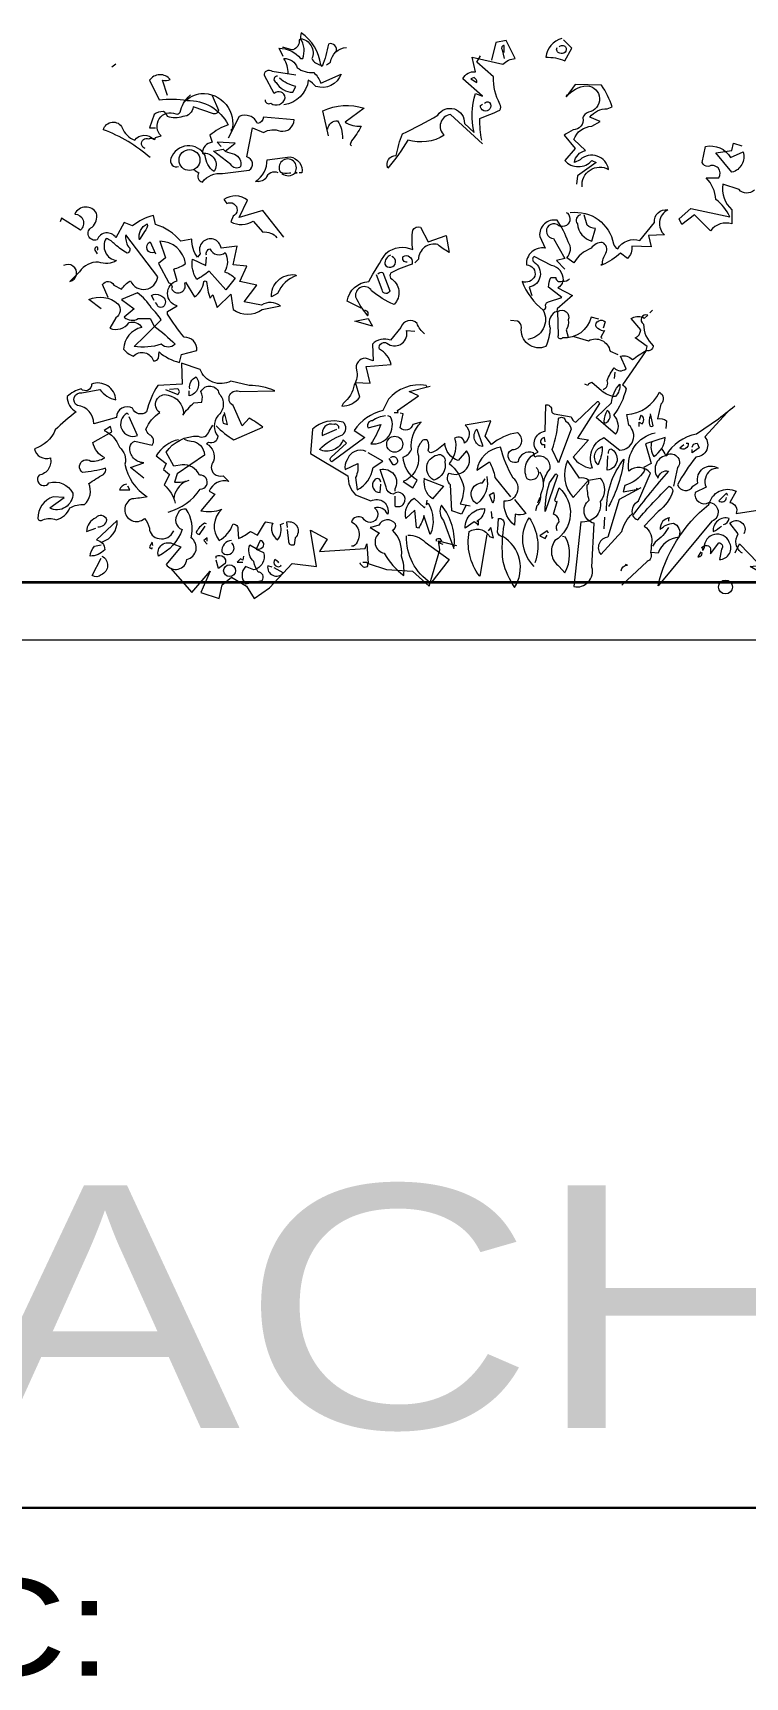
# Model space of a CAD drawing. Header units: millimetres. Extents: x 2033 to 2295, y 1536 to 1691.
# Drawn here: x 2142.767 to 2143.385, y 1627.214 to 1628.643 of the extents above; entities that cross this region are included whole.
import ezdxf

# ---------------------------------------------------------------- set-up
doc = ezdxf.new("R2010")
doc.units = ezdxf.units.MM
for name, color, linetype, lineweight in [('FACHADA', 40, 'Continuous', 35), ('NPT', 63, 'Continuous', 15), ('Texto S.', 7, 'Continuous', 30), ('Verde', 58, 'Continuous', 13)]:
    doc.layers.add(name, color=color, linetype=linetype, lineweight=lineweight)
doc.styles.add('Sta. Luisa 75 delg', font='arial.ttf', dxfattribs={"width": 1.2, "height": 0.1})

# ---------------------------------------------------------------- blocks, each defined once
blk = doc.blocks.new('verdess')
at = {"lineweight": 0}
for points in [[(735.2328, 507.7001), (735.2297, 507.7067), (735.2291, 507.7073, -0.240921), (735.2479, 507.6983), (735.2497, 507.6983, 0.236053), (735.2479, 507.7158, -0.5), (735.2576, 507.6983, 0.236053), (735.2654, 507.6928, 0.211075), (735.2485, 507.7207, 0.162277), (735.2479, 507.7146), (735.2467, 507.7146, -0.383194), (735.2412, 507.7061, -0.056625), (735.2334, 507.7079), (735.2322, 507.7079)], [(735.2788, 507.7043, 0.651581), (735.2721, 507.711, -0.045349), (735.2667, 507.6916), (735.2654, 507.6928)], [(735.4059, 507.6244), (735.378, 507.6498, 0.636124), (735.3726, 507.6317, -0.212875), (735.3411, 507.6275, -0.040161), (735.3235, 507.6032, -0.538727), (735.3308, 507.6141, -0.038391), (735.3363, 507.6329, 0.023422), (735.3671, 507.6492, -0.778931), (735.3901, 507.642), (735.3986, 507.6341, -0.14267), (735.3998, 507.668), (735.4059, 507.6656), (735.3889, 507.6807, -0.349304), (735.3998, 507.6868), (735.3968, 507.6995), (735.4234, 507.6934, -0.186783), (735.4343, 507.6983), (735.4264, 507.714), (735.4173, 507.7122), (735.4137, 507.697)], [(735.4246, 507.7037), (735.4246, 507.7098, 0.535172), (735.4228, 507.7061), (735.4246, 507.6983)], [(735.4748, 507.7158, 0.315994), (735.4609, 507.6995, -0.114075), (735.4773, 507.6964), (735.4833, 507.7073), (735.4761, 507.7146)], [(735.4724, 507.7085, -0.449051), (735.4779, 507.7085, -0.780762), (735.473, 507.7031, -0.5), (735.4706, 507.7079)], [(735.237, 507.6856, 0.143021), (735.2334, 507.6983, -0.358047), (735.2449, 507.6904, 0.172546), (735.2594, 507.6862, -0.123093), (735.2654, 507.6771), (735.283, 507.6849, -0.40274), (735.2612, 507.6741, 0.082748), (735.2546, 507.6795, -0.343094), (735.2334, 507.6583)], [(735.2703, 507.6928), (735.2739, 507.6952, -0.365204), (735.2878, 507.7079)], [(735.4052, 507.6275, -0.04158), (735.4034, 507.6462, 0.012192), (735.421, 507.6535, 0.248367), (735.421, 507.6589, -0.13884), (735.4155, 507.6825), (735.401, 507.6952), (735.404, 507.7007)], [(735.1323, 507.6662), (735.1281, 507.6795, 0.123093), (735.1347, 507.6801, 0.499542), (735.1166, 507.6795), (735.125, 507.6626, -0.074951), (735.1492, 507.6619, -0.294968), (735.185, 507.6408, 0.096375), (735.1692, 507.6317), (735.171, 507.6256, 0.398468), (735.1626, 507.616, -0.659393), (735.1728, 507.6002, -0.217575), (735.165, 507.6141, 0.649521), (735.1353, 507.6117, 0.661377), (735.142, 507.6045)], [(735.217, 507.6626, 0.566177), (735.2219, 507.6595, 0.534058), (735.2346, 507.6644, 0.630219), (735.2249, 507.668), (735.2164, 507.6837, -0.679398), (735.2231, 507.6874), (735.2437, 507.6843)], [(735.2279, 507.6831, 0.926025), (735.2267, 507.6777, 0.286789), (735.2412, 507.6692), (735.2437, 507.6741, -0.120178), (735.2297, 507.6813)], [(735.3956, 507.6807), (735.401, 507.6777, 0.276978), (735.3986, 507.6819), (735.3956, 507.6807)], [(735.1129, 507.6202, -1.044418), (735.116, 507.6287, -0.323349), (735.1214, 507.6281), (735.122, 507.6299), (735.1269, 507.6311, -0.840088), (735.1396, 507.6504, 0.4142), (735.1432, 507.6517, -0.154678), (735.1517, 507.6662), (735.1523, 507.6668)], [(735.171, 507.6662), (735.1765, 507.6535, -0.489075), (735.1722, 507.6504), (735.1547, 507.6565, -0.380188), (735.1456, 507.648, -0.181808), (735.1323, 507.648, 0.224854), (735.1287, 507.6523, 0.162277), (735.1208, 507.6498), (735.1166, 507.6383), (735.122, 507.6383)], [(735.1492, 507.6638), (735.1492, 507.6619), (735.1492, 507.6638), (735.1474, 507.6613, -0.162277), (735.1614, 507.668, -0.516235), (735.188, 507.6353), (735.188, 507.6371)], [(735.4924, 507.5869, -0.61586), (735.5154, 507.602, 0.591492), (735.4906, 507.6105), (735.4857, 507.6081, -0.334061), (735.4954, 507.6184), (735.4851, 507.6281, -0.300079), (735.5009, 507.6396), (735.5081, 507.6438), (735.4991, 507.6474, -0.24559), (735.5142, 507.6547), (735.5184, 507.6565, 0.064346), (735.5093, 507.6753), (735.4863, 507.6759), (735.4785, 507.665, -0.216293), (735.4966, 507.6747, -0.89946), (735.4978, 507.6517, 0.265564), (735.493, 507.6468, -0.5), (735.4845, 507.6365, 0.034439), (735.4767, 507.6317), (735.4863, 507.6202), (735.4773, 507.6099, 0.461777), (735.5009, 507.6099), (735.5045, 507.6081), (735.4882, 507.5966), (735.4876, 507.5893)], [(735.2721, 507.6311), (735.2673, 507.6529, -0.198578), (735.303, 507.6553), (735.2866, 507.6432, 0.173447), (735.3005, 507.6396, -0.044205), (735.2921, 507.6268), (735.2909, 507.6238), (735.2921, 507.6226)], [(735.4077, 507.6595, -0.442368), (735.4119, 507.6601, -1.516525), (735.404, 507.6577), (735.4059, 507.6589)], [(735.1172, 507.6123, 0.094757), (735.0766, 507.6365, -0.699951), (735.093, 507.6383, 0.222214), (735.1039, 507.6275, -0.480621), (735.1202, 507.6281), (735.1208, 507.6287)], [(735.1559, 507.6014), (735.1595, 507.599, 0.54657), (735.1626, 507.5911, -0.272095), (735.1801, 507.5984), (735.2031, 507.6014, 0.677032), (735.2013, 507.6129), (735.2061, 507.6383), (735.2158, 507.6341, -0.248367), (735.2303, 507.6353, 0.452606), (735.2424, 507.645), (735.2158, 507.6474, -0.333328), (735.2104, 507.642, 0.430618), (735.1946, 507.648), (735.185, 507.6293)], [(735.2715, 507.6371, -0.388977), (735.28, 507.6444, -0.162277), (735.2842, 507.6287)], [(735.6419, 507.5839, -0.408356), (735.6286, 507.5845), (735.6146, 507.5893, 0.259506), (735.6225, 507.5669), (735.6225, 507.5548, 0.302765), (735.6037, 507.5488), (735.5898, 507.5627), (735.5789, 507.5542), (735.5765, 507.5591), (735.5868, 507.5681), (735.6207, 507.5609, 0.117401), (735.6086, 507.576, 0.173203), (735.6001, 507.5948), (735.611, 507.5948, 0.806671), (735.6019, 507.6045, -0.276978), (735.5965, 507.6081), (735.5995, 507.622, -0.330963), (735.6213, 507.6123), (735.6322, 507.6172, -0.419418), (735.6225, 507.5996), (735.6086, 507.6166), (735.6225, 507.6184), (735.6237, 507.625), (735.631, 507.6226)], [(735.1825, 507.6178, 0.021729), (735.1904, 507.6153, -0.356949), (735.1958, 507.6045, -0.482147), (735.1874, 507.6063), (735.1722, 507.6178), (735.1807, 507.6196), (735.1825, 507.6178)], [(735.2285, 507.599, 0.453766), (735.2176, 507.5942, -0.265564), (735.2086, 507.5917, 0.264557), (735.2188, 507.6105), (735.2388, 507.6129, -0.415939), (735.2491, 507.599), (735.2467, 507.599)], [(735.2316, 507.5984, 0.366302), (735.2431, 507.599), (735.2449, 507.599), (735.2431, 507.5996, 1.810471), (735.2303, 507.5996, 0.099014), (735.2382, 507.599), (735.2394, 507.599)], [(735.0748, 507.481), (735.0639, 507.4889, -0.294098), (735.0893, 507.4852, -0.441696), (735.0875, 507.4731), (735.0821, 507.464, 0.332855), (735.099, 507.4689, -0.375732), (735.1099, 507.4647, 0.339447), (735.0942, 507.4459, 0.128281), (735.1026, 507.4398, -0.578079), (735.1202, 507.4356, 0.276978), (735.1244, 507.438), (735.125, 507.4435, 0.124008), (735.1426, 507.4344), (735.1444, 507.4411), (735.1577, 507.4447, 0.463104), (735.1468, 507.4562, -0.025284), (735.1323, 507.4762), (735.1323, 507.4786), (735.1408, 507.4834, -0.779266), (735.1408, 507.5052), (735.1377, 507.5155, 0.118973), (735.148, 507.5203, 0.363647), (735.1256, 507.5397), (735.1305, 507.5252), (735.1244, 507.5203), (735.1335, 507.5034, -0.5), (735.1359, 507.4985, 0.970154), (735.1474, 507.5028), (735.148, 507.504), (735.1559, 507.4913, 0.208466), (735.1638, 507.5046, -0.5), (735.1662, 507.5046, 0.056854), (735.1692, 507.4901), (735.1716, 507.4931), (735.1753, 507.4822), (735.1874, 507.4937), (735.1892, 507.4804, 0.333328), (735.2146, 507.4804), (735.2303, 507.4834, 0.334427), (735.214, 507.484), (735.1989, 507.487), (735.2098, 507.5016), (735.1952, 507.5046), (735.2013, 507.5179), (735.1892, 507.5191), (735.1928, 507.5355), (735.1789, 507.5336, 1.125015), (735.1607, 507.5288), (735.1583, 507.5258, -0.162277), (735.1535, 507.5415), (735.1438, 507.5397, 0.14122), (735.122, 507.5542), (735.1202, 507.5621, 0.106674), (735.102, 507.553), (735.0948, 507.556), (735.0875, 507.5427, 0.62291), (735.0712, 507.5409, -0.972748), (735.0669, 507.5518, 0.276978), (735.0706, 507.5639, 0.613373), (735.0518, 507.5633, -0.688248), (735.0567, 507.5494), (735.0403, 507.5597), (735.0391, 507.5566)], [(735.2334, 507.5433), (735.2152, 507.5663), (735.1946, 507.5603), (735.2019, 507.5754, 0.323273), (735.1813, 507.576), (735.1837, 507.5724, -1.034378), (735.1892, 507.5615), (735.1874, 507.5566, 0.280991), (735.2067, 507.5572), (735.2152, 507.5476, -0.26123), (735.2273, 507.5427)], [(735.4821, 507.5645, -0.4021), (735.5196, 507.5373, 0.236053), (735.5233, 507.533, -0.350769), (735.5426, 507.5403), (735.5553, 507.556, -0.513931), (735.5668, 507.5669, 0.519897), (735.5638, 507.5451), (735.5499, 507.5445), (735.5523, 507.5349), (735.5354, 507.5355, -0.233566), (735.5317, 507.5246), (735.5257, 507.5294, -0.081039), (735.5099, 507.5191), (735.5087, 507.5191), (735.5099, 507.5191, -0.147995), (735.513, 507.5294, 0.442368), (735.5099, 507.5385, 0.265564), (735.5003, 507.5336, 0.169403), (735.4851, 507.5209), (735.4791, 507.5252, 0.349014), (735.4803, 507.5391, 0.066803), (735.4706, 507.5579, 0.501038), (735.4555, 507.5439), (735.4603, 507.5336, 0.492294), (735.444, 507.5191, -0.5), (735.4512, 507.5094, -0.4142), (735.4403, 507.5046, 0.138321), (735.4585, 507.4798, -0.529709), (735.4452, 507.4544)], [(735.1087, 507.5421), (735.1081, 507.5409, -0.369919), (735.1148, 507.5548, -0.265564), (735.1123, 507.5482), (735.1087, 507.5421)], [(735.3005, 507.4816), (735.2884, 507.4877, -0.357925), (735.3072, 507.5046, -0.02861), (735.3223, 507.5294, -0.284912), (735.3453, 507.5324, -0.072906), (735.3453, 507.5494, -0.350769), (735.352, 507.5518), (735.3586, 507.5391), (735.3744, 507.5445), (735.3768, 507.53, -0.042465), (735.3671, 507.5367, 0.482147), (735.3502, 507.524), (735.3471, 507.5209)], [(735.4785, 507.5645), (735.4797, 507.5639, -1.00415), (735.4706, 507.5542, 1.247116), (735.4676, 507.5421), (735.4773, 507.5246), (735.47, 507.5228), (735.4773, 507.5155)], [(735.4912, 507.5627, 0.54657), (735.4882, 507.5548, 0.310577), (735.5009, 507.5397), (735.5039, 507.5506, -0.131805), (735.4966, 507.5536), (735.4942, 507.5627)], [(735.0809, 507.4907), (735.076, 507.5022, -0.563461), (735.0857, 507.5016), (735.0924, 507.4979, -0.132751), (735.1002, 507.5052, 0.770752), (735.1238, 507.5088), (735.096, 507.5451, 0.176163), (735.0984, 507.5349, -0.659393), (735.0972, 507.5294, -0.051254), (735.0869, 507.5367, 0.123093), (735.079, 507.5421, 0.535172), (735.0881, 507.5228, -0.225418), (735.0724, 507.5215, 0.260452), (735.056, 507.5131), (735.0476, 507.5046, 1.152542), (735.0421, 507.5185)], [(735.1214, 507.53, -1), (735.1172, 507.5391), (735.122, 507.5288)], [(735.0712, 507.5318, 0.618027), (735.0706, 507.5349, 0.162277), (735.0688, 507.5324), (735.0712, 507.5288)], [(735.1662, 507.5276, -0.480621), (735.1692, 507.533, 0.516449), (735.1825, 507.53, -0.249695), (735.1819, 507.5131, -0.105927), (735.191, 507.5076), (735.1831, 507.4973), (735.1686, 507.5137, -0.054871), (735.1577, 507.5064, -0.192581), (735.1541, 507.524), (735.1656, 507.5185), (735.1662, 507.5258)], [(735.3405, 507.5215, -0.618027), (735.3369, 507.5264, -0.649872), (735.3447, 507.5209), (735.3447, 507.5197, 0.048447), (735.326, 507.5119, 0.291199), (735.326, 507.5076, -0.493149), (735.329, 507.4846, -0.073044), (735.3096, 507.4967, 0.819794), (735.2957, 507.4913, 0.07692), (735.306, 507.4749, 0.333328), (735.306, 507.4786), (735.3036, 507.4798)], [(735.326, 507.5276, 0.326447), (735.3211, 507.5197, 1.475342), (735.3272, 507.5264)], [(735.4585, 507.4798, 0.333328), (735.4609, 507.4828, -0.5), (735.4633, 507.487), (735.4748, 507.4907), (735.4633, 507.4998, -0.099014), (735.4652, 507.5082), (735.4694, 507.5082, 0.663971), (735.4761, 507.5058, 0.376755), (735.4658, 507.5185), (735.4506, 507.5264, 0.5), (735.4506, 507.5215, -0.682281), (735.4464, 507.4998), (735.4488, 507.4925)], [(735.2437, 507.51), (735.2443, 507.51, 0.20787), (735.2279, 507.4943), (735.2225, 507.4913, -0.455139), (735.2431, 507.5106), (735.2437, 507.51)], [(735.3151, 507.5113, -0.302765), (735.3193, 507.5125), (735.3254, 507.4967, -0.816528), (735.3187, 507.4973), (735.3139, 507.5106)], [(735.1208, 507.4659, -0.033035), (735.139, 507.4501, -0.399994), (735.1269, 507.4501, -0.122452), (735.1033, 507.4483, 0.012192), (735.1269, 507.4713, 0.056335), (735.1184, 507.4816, 0.100357), (735.1063, 507.4949), (735.0924, 507.4889), (735.1033, 507.481), (735.0948, 507.4737, 0.349121), (735.1069, 507.4725), (735.1172, 507.4725), (735.1208, 507.4659)], [(735.4815, 507.507, -0.243835), (735.4754, 507.5046, -0.263626), (735.4712, 507.4992), (735.4839, 507.4925), (735.4706, 507.481, -0.535172), (735.4688, 507.478, 0.371796), (735.4646, 507.464, -0.090164), (735.4609, 507.4483, -0.594772), (735.4397, 507.4647, 0.312363), (735.4361, 507.4701), (735.4301, 507.4707)], [(735.1208, 507.4883), (735.1184, 507.4925, -0.309357), (735.1262, 507.4925, -0.468369), (735.1299, 507.4846, -0.763794), (735.1232, 507.4846), (735.122, 507.4864)], [(735.3556, 507.4592, -0.140045), (735.349, 507.4683, 0.57489), (735.335, 507.4647), (735.326, 507.4538, 0.29335), (735.3102, 507.4501), (735.3108, 507.4356), (735.3042, 507.438, 0.477875), (735.2963, 507.4277, -0.21463), (735.2945, 507.415, -0.178345), (735.2848, 507.3987), (735.2836, 507.3963, 0.217789), (735.2993, 507.4041), (735.2957, 507.4168), (735.3084, 507.4162), (735.3048, 507.4308), (735.3266, 507.4326, 0.213028), (735.3163, 507.4459, -0.817993), (735.3241, 507.4501, 0.658905), (735.3399, 507.4622), (735.3471, 507.4616)], [(735.5069, 507.4719), (735.5003, 507.4737, -0.35936), (735.4754, 507.4556, -0.872879), (735.4718, 507.458), (735.4712, 507.4786, -0.762802), (735.4803, 507.4713, -0.205246), (735.4785, 507.4628), (735.4803, 507.4562)], [(735.5105, 507.4108, 0.4142), (735.5142, 507.4187, -0.085083), (735.5202, 507.4296, 0.409286), (735.5305, 507.4289), (735.5257, 507.4398, -0.286789), (735.536, 507.4368, -0.035156), (735.5481, 507.4447), (735.5487, 507.4483), (735.5384, 507.4556, 0.308105), (735.5432, 507.4628), (735.5348, 507.4725, -0.220123), (735.545, 507.4737), (735.5463, 507.4725), (735.5493, 507.4755, 0.907883), (735.5457, 507.4677, 0.222046), (735.5541, 507.4489, -0.523941), (735.5481, 507.4447), (735.5275, 507.415, -0.099014), (735.5305, 507.4114, -0.106323), (735.5196, 507.3884, -0.326889), (735.522, 507.3727), (735.5214, 507.3721), (735.5045, 507.3866), (735.5178, 507.3993, -0.165176), (735.5251, 507.4156, -0.200851), (735.5214, 507.4047, -0.173203), (735.5093, 507.4096), (735.5009, 507.4168, 0.236053), (735.4972, 507.4144), (735.4948, 507.4156)], [(735.5112, 507.4616, -0.178345), (735.5045, 507.4653, -0.817993), (735.5124, 507.4695), (735.5105, 507.464)], [(735.4851, 507.4568), (735.4978, 507.4532, -0.510468), (735.5166, 507.4441), (735.5233, 507.4411)], [(735.1747, 507.3793, 0.068298), (735.1898, 507.3672), (735.2152, 507.3781, 0.035156), (735.2031, 507.386), (735.1971, 507.3793), (735.1892, 507.3969, -0.984375), (735.1958, 507.409), (735.2255, 507.4096, 0.108856), (735.2031, 507.4144), (735.1874, 507.4181, -0.448303), (735.1607, 507.4283), (735.1444, 507.4338), (735.145, 507.4156), (735.1238, 507.4144, 0.080551), (735.1141, 507.3914, -0.524551), (735.102, 507.3945, 0.59317), (735.0881, 507.3866), (735.0682, 507.3811, 0.390503), (735.0542, 507.3969, -0.868866), (735.0579, 507.4078), (735.0736, 507.4108, 0.173203), (735.0875, 507.4017, 0.499069), (735.0663, 507.4156, -0.72995), (735.0573, 507.4114, 0.115616), (735.0452, 507.4047, 0.276978), (735.053, 507.3914, 0.033035), (735.0349, 507.3757, -0.228363), (735.0167, 507.3594, 0.456192), (735.0306, 507.3515, -0.433426), (735.0209, 507.3364, 1.078903), (735.0294, 507.3297, -0.36409), (735.05, 507.3206, -0.580322), (735.03, 507.3079), (735.0427, 507.317), (735.033, 507.3176, 0.321106), (735.0197, 507.2988, 0.566177), (735.024, 507.2976, -0.211075), (735.0355, 507.2976, 0.243835), (735.0476, 507.3079, -0.145935), (735.0603, 507.3109, 0.321701), (735.0639, 507.3291, -0.013153), (735.0766, 507.337, 0.333328), (735.0784, 507.3424, -0.053406), (735.0585, 507.3388, -1.029831), (735.0657, 507.3485, 0.141342), (735.0778, 507.3515, -0.23027), (735.0675, 507.3648), (735.0839, 507.3739), (735.0827, 507.3787), (735.0772, 507.3751, -0.215332), (735.0905, 507.3606, -0.302765), (735.0954, 507.346, 0.214661), (735.1148, 507.3176, -0.032745), (735.1014, 507.3158, 1.185196), (735.1123, 507.2988, -0.115112), (735.1166, 507.2904, 0.379791), (735.125, 507.2813, 0.362045), (735.1377, 507.2879)], [(735.1117, 507.3339), (735.1002, 507.343), (735.1117, 507.3472, -0.43013), (735.0996, 507.3606, -0.263626), (735.1039, 507.366), (735.119, 507.3624, 0.489075), (735.1166, 507.3715, -0.178345), (735.1135, 507.3763, -0.14975), (735.1256, 507.3908, -0.856918), (735.1329, 507.406, -0.338852), (735.1462, 507.3902), (735.1456, 507.3884, -0.055374), (735.1553, 507.3993), (735.162, 507.3999, 0.195877), (735.1614, 507.409, -0.724503), (735.1771, 507.4072, -0.43483), (735.1759, 507.3878, 0.345184), (735.1759, 507.3702, -0.544022), (735.168, 507.3648), (735.1662, 507.3636, -0.362045), (735.1722, 507.3485, 0.396576), (735.1728, 507.3376, 0.236053), (735.1807, 507.3357), (735.1856, 507.3309, 0.401123), (735.1686, 507.3224), (735.1735, 507.32), (735.1614, 507.3055, 0.137604), (735.1795, 507.3067, 0.396027), (735.1771, 507.2795, 0.180374), (735.1892, 507.294, -0.463791), (735.1934, 507.2891), (735.194, 507.2813, 0.051575), (735.2043, 507.2873), (735.2104, 507.2843, -0.023788), (735.2176, 507.2958), (735.2237, 507.2946, 0.368179), (735.2279, 507.2801, 0.264557), (735.2303, 507.2934), (735.2334, 507.2946)], [(735.1305, 507.4108), (735.1414, 507.4066, 0.5), (735.1414, 507.4114), (735.1341, 507.4108)], [(735.1517, 507.4114, -0.350769), (735.1571, 507.4217, -0.561172), (735.1511, 507.4053), (735.1511, 507.4096)], [(735.3574, 507.4132), (735.3568, 507.4144, 0.262833), (735.3241, 507.4023), (735.3193, 507.3926, 0.194489), (735.2945, 507.3751), (735.3036, 507.369), (735.2751, 507.3479, -0.535172), (735.2745, 507.3521), (735.2878, 507.3642), (735.2848, 507.3672, -0.445358), (735.2642, 507.3587, -0.112671), (735.2842, 507.3715, 0.498764), (735.2848, 507.3823, 0.269211), (735.2582, 507.3763), (735.2564, 507.3551), (735.289, 507.3357, 0.212448), (735.2957, 507.3194), (735.309, 507.314, -0.669449), (735.3235, 507.3025, 0.362045), (735.312, 507.3079, -1.319412), (735.3018, 507.2994, 0.480621), (735.2921, 507.2958, -0.538818), (735.2939, 507.2746), (735.2921, 507.2746)], [(735.4525, 507.343, -0.931778), (735.4446, 507.3333, -0.45929), (735.4543, 507.3563, -0.660172), (735.4603, 507.3745), (735.4609, 507.3975, -0.442368), (735.4658, 507.3938, 0.4142), (735.4682, 507.3896), (735.4827, 507.3872, 0.219635), (735.4869, 507.3823), (735.5057, 507.4005, -0.333328), (735.5075, 507.3987), (735.4882, 507.3684), (735.4978, 507.3672), (735.4845, 507.3521, 0.188675), (735.4997, 507.3424), (735.5009, 507.343), (735.5015, 507.3424, -0.420059), (735.5112, 507.369), (735.5251, 507.3581, 0.685608), (735.5329, 507.3799), (735.5311, 507.389, 0.263565), (735.5596, 507.4084, -0.49028), (735.5608, 507.3981), (735.5578, 507.3854, -0.205246), (735.5656, 507.3836), (735.565, 507.3769)], [(735.6249, 507.3963, -0.032425), (735.5916, 507.3721, 0.210526), (735.565, 507.3533, 0.557053), (735.5584, 507.3339, -0.431534), (735.5674, 507.34, 0.015289), (735.536, 507.3013, 0.162277), (735.5408, 507.2976, -0.030579), (735.568, 507.3267, -0.355026), (735.5711, 507.3224, -0.161758), (735.5584, 507.3049), (735.5463, 507.2922, -0.32045), (735.5523, 507.2758, -0.099014), (735.5517, 507.2692, -0.46698), (735.5487, 507.2613), (735.5269, 507.2407)], [(735.0984, 507.389), (735.0972, 507.3902, 0.940445), (735.1063, 507.3708), (735.099, 507.3872)], [(735.1819, 507.3896, 0.292984), (735.1807, 507.3817), (735.1843, 507.3805), (735.1819, 507.3908)], [(735.2812, 507.3769, 0.541687), (735.2769, 507.3805, 0.576218), (735.2667, 507.3708), (735.2794, 507.3763)], [(735.3217, 507.3878, 0.162277), (735.3102, 507.3836, 0.463791), (735.306, 507.3787), (735.3066, 507.3775), (735.3175, 507.3805, -0.058853), (735.309, 507.3636, 0.588898), (735.326, 507.3872), (735.3235, 507.3878)], [(735.3913, 507.3097), (735.3877, 507.3025), (735.3792, 507.3055), (735.378, 507.3279, -0.355026), (735.3768, 507.3382, 0.788391), (735.3919, 507.3575), (735.3847, 507.3491, -0.312881), (735.3732, 507.3642, -0.116058), (735.3611, 507.3557, -0.265564), (735.3586, 507.3581, 0.226822), (735.358, 507.3666, 0.49527), (735.3526, 507.3648, 0.295303), (735.3502, 507.3533, -0.346893), (735.3369, 507.3309), (735.3453, 507.3255), (735.349, 507.3321, -0.244461), (735.3369, 507.3521, 0.215332), (735.3441, 507.3587, -0.236053), (735.3526, 507.3823), (735.3453, 507.3805, -0.59729), (735.3344, 507.3775), (735.3369, 507.3896), (735.3344, 507.3902)], [(735.4591, 507.3303, -0.149368), (735.4646, 507.3418, 0.589905), (735.4512, 507.3521), (735.45, 507.3557, 0.490158), (735.4367, 507.3479, -1.060547), (735.4319, 507.3587, 0.776093), (735.4361, 507.3733, 0.142365), (735.4137, 507.363), (735.4083, 507.3702), (735.4131, 507.3836), (735.3907, 507.3799, -0.50354), (735.3901, 507.3642, 0.628937), (735.3816, 507.3684, -0.265564), (735.3768, 507.3466, -0.169571), (735.3895, 507.3261, -0.119873), (735.3865, 507.3115), (735.395, 507.3097)], [(735.4718, 507.3472), (735.4664, 507.3587, 0.065445), (735.4718, 507.3854, -0.659393), (735.4779, 507.3836, -0.236053), (735.4827, 507.3763), (735.4718, 507.3472)], [(735.5118, 507.3817, 0.659393), (735.5142, 507.3926, 0.139038), (735.5112, 507.383), (735.5118, 507.3817)], [(735.542, 507.3787), (735.542, 507.3823), (735.5444, 507.3811, 0.302765), (735.5457, 507.386, 0.265564), (735.5432, 507.3884), (735.542, 507.3842)], [(735.5517, 507.3884, 0.195877), (735.5511, 507.3793, 0.4142), (735.5541, 507.3793), (735.5517, 507.3896)], [(735.6183, 507.3908), (735.5989, 507.3696, -0.63649), (735.591, 507.3521, 0.04776), (735.5753, 507.3279, 0.639832), (735.5886, 507.3267), (735.5929, 507.3297, -0.689148), (735.6104, 507.3424, 0.369919), (735.5995, 507.3339, 0.225418), (735.6001, 507.3261), (735.5904, 507.3212, 0.638885), (735.6025, 507.3127, -0.813461), (735.605, 507.2964), (735.5584, 507.2401, -0.173706), (735.6025, 507.3109, -0.490295), (735.6261, 507.3224), (735.6207, 507.3127, -0.489075), (735.6261, 507.3031), (735.6503, 507.3067), (735.6534, 507.3037)], [(735.142, 507.3672, 0.203552), (735.1226, 507.3533), (735.1311, 507.3466), (735.1287, 507.3412), (735.1341, 507.337), (735.1293, 507.3279, -0.169113), (735.139, 507.3121)], [(735.1329, 507.3043, 0.179703), (735.1607, 507.3242, 1.048752), (735.1601, 507.3364, 0.319077), (735.145, 507.3454), (735.1377, 507.3442), (735.1311, 507.3563, -0.261322), (735.1589, 507.3702, 0.45993), (735.1686, 507.3745), (735.1716, 507.3799)], [(735.1468, 507.3678, 0.15036), (735.1529, 507.366, -0.384125), (735.1644, 507.3539), (735.1408, 507.3376), (735.1384, 507.3303, 0.045349), (735.148, 507.3309), (735.1511, 507.3321)], [(735.4059, 507.3624), (735.4059, 507.3612, -0.602081), (735.401, 507.3763), (735.4059, 507.3624)], [(735.4603, 507.3654), (735.4597, 507.369, 0.663971), (735.4573, 507.363), (735.4597, 507.363), (735.4597, 507.36)], [(735.5432, 507.3255), (735.5245, 507.3152), (735.5148, 507.2825, 0.621735), (735.5087, 507.2674), (735.5269, 507.2873, -0.145264), (735.536, 507.3031, -0.318115), (735.5414, 507.314), (735.5517, 507.3382, 0.4142), (735.5329, 507.34, -0.3983), (735.5559, 507.3733)], [(735.5529, 507.3654, 0.240036), (735.5547, 507.3527, 0.2379), (735.5644, 507.369), (735.5475, 507.3636), (735.5523, 507.3466), (735.5457, 507.343, -0.236053), (735.5463, 507.34, -0.178345), (735.5293, 507.3273), (735.5281, 507.3218, -0.026764), (735.5408, 507.3242), (735.5396, 507.3249)], [(735.3048, 507.3569, 0.456619), (735.2884, 507.3497, 0.205246), (735.2866, 507.3412), (735.2975, 507.3466, -0.146759), (735.2957, 507.3345), (735.2969, 507.3236, 0.245285), (735.3108, 507.343), (735.3193, 507.3485), (735.3066, 507.3557)], [(735.326, 507.3515, -0.5), (735.3308, 507.3515, -0.582718), (735.3296, 507.3454), (735.3284, 507.3454), (735.3248, 507.3509)], [(735.3665, 507.3539, -0.630219), (735.3732, 507.3479, -0.40654), (735.3635, 507.3321, -0.689621), (735.3665, 507.3539)], [(735.4337, 507.3152), (735.4434, 507.3031, -0.204086), (735.4343, 507.3025), (735.4337, 507.2928, -0.226822), (735.4246, 507.3115), (735.4246, 507.314, 0.749039), (735.4325, 507.3339, -0.077942), (735.4216, 507.3606, 0.34404), (735.401, 507.3406), (735.4119, 507.3479, -0.080353), (735.4167, 507.3345), (735.4301, 507.3176)], [(735.5063, 507.3454, -0.592255), (735.5099, 507.3612, -0.099731), (735.5069, 507.3472), (735.5063, 507.3454)], [(735.5154, 507.3551, -0.4142), (735.5172, 507.3594, -0.738571), (735.5142, 507.3406), (735.5148, 507.3533)], [(735.5614, 507.3594, -0.062256), (735.565, 507.3533, -0.882339), (735.5753, 507.343), (735.5717, 507.3267)], [(735.5826, 507.3642), (735.5844, 507.3642, -0.707504), (735.5771, 507.36), (735.5808, 507.363)], [(735.588, 507.3606, -0.380188), (735.5923, 507.3642), (735.5941, 507.36), (735.588, 507.3557), (735.588, 507.3587)], [(735.3296, 507.3182), (735.3296, 507.3097, 1.877945), (735.3284, 507.32, -0.4142), (735.3223, 507.3261), (735.3169, 507.3412, -0.674286), (735.3296, 507.3242), (735.3296, 507.3224)], [(735.4555, 507.3394, -0.272202), (735.4561, 507.3194, -0.236053), (735.4531, 507.3097), (735.4518, 507.3055)], [(735.4603, 507.3049, -0.079437), (735.4639, 507.3297), (735.4694, 507.3376, -0.618027), (735.4706, 507.3351), (735.4603, 507.3049)], [(735.4978, 507.3321), (735.5081, 507.3339, -0.352936), (735.5081, 507.3134, -0.5103), (735.4912, 507.2958), (735.4851, 507.2395, 0.554825), (735.5009, 507.2565), (735.5027, 507.2946, -0.628204), (735.4984, 507.3146, -0.044617), (735.4966, 507.3279, 0.4142), (735.4978, 507.3321, 0.205246), (735.49, 507.3339), (735.4797, 507.3491, 0.298126), (735.4845, 507.317), (735.4978, 507.3321)], [(735.5136, 507.3055, -0.174072), (735.5287, 507.3503, -0.088486), (735.5154, 507.3091)], [(735.0966, 507.3285, 0.25296), (735.0905, 507.3236), (735.0996, 507.3236), (735.0978, 507.3267)], [(735.1474, 507.3315), (735.148, 507.3309, 0.247803), (735.1377, 507.3158)], [(735.3175, 507.3303, 0.741867), (735.312, 507.3321, 0.6409), (735.3169, 507.3212), (735.3175, 507.3285)], [(735.3556, 507.3333), (735.372, 507.3267), (735.3623, 507.3158, -0.284134), (735.3556, 507.3333), (735.355, 507.3339), (735.3556, 507.3333)], [(735.4095, 507.3351, -0.297256), (735.401, 507.3115, -0.782791), (735.4059, 507.3297), (735.4083, 507.3333)], [(735.4706, 507.2879, -0.35614), (735.4724, 507.2958, 0.302765), (735.4688, 507.3019), (735.4676, 507.3025), (735.4706, 507.3134, -0.618027), (735.4688, 507.3146), (735.4724, 507.3255, -0.499023), (735.4688, 507.2795, 0.420273), (735.4724, 507.2571), (735.4773, 507.2516, 0.254562), (735.4779, 507.2825), (735.4754, 507.2831)], [(735.3574, 507.3146), (735.3568, 507.3109), (735.3586, 507.3121, -0.242218), (735.3605, 507.2849), (735.355, 507.3013, -0.092926), (735.3502, 507.2904), (735.3484, 507.291), (735.3471, 507.3061), (735.3393, 507.2988, -0.309006), (735.3465, 507.3164), (735.3556, 507.3079), (735.3562, 507.3091)], [(735.3701, 507.3103, 0.305054), (735.372, 507.297), (735.381, 507.2728, 0.208984), (735.3701, 507.3103)], [(735.4149, 507.3121), (735.4119, 507.3194), (735.4155, 507.3212, -0.195877), (735.4149, 507.3121)], [(735.6189, 507.3188), (735.6177, 507.3206), (735.611, 507.314, 0.630219), (735.6177, 507.317)], [(735.0718, 507.2916, 0.403595), (735.0796, 507.2976, 0.566177), (735.07, 507.2994, 0.2939), (735.0621, 507.2873), (735.07, 507.2904)], [(735.0754, 507.2783, 0.335266), (735.0887, 507.297), (735.0706, 507.2801, -0.380188), (735.0778, 507.2716, -0.218826), (735.0651, 507.2661, -0.173203), (735.0688, 507.2746), (735.0748, 507.2758)], [(735.1377, 507.2764), (735.1438, 507.274), (735.1311, 507.2589, 0.693726), (735.1492, 507.2631, 0.640244), (735.1529, 507.2819, 0.209961), (735.1486, 507.3067, 0.4142), (735.1414, 507.3031, 0.502121), (735.145, 507.2891, -0.199463), (735.1244, 507.2661, -0.690872), (735.1377, 507.2764)], [(735.2364, 507.291), (735.2358, 507.2958, -0.775711), (735.2431, 507.2819), (735.2424, 507.2758, -0.566177), (735.2376, 507.2789), (735.2364, 507.2891)], [(735.309, 507.291), (735.3084, 507.291), (735.3163, 507.2861, 0.643906), (735.3205, 507.2686, 0.101837), (735.3375, 507.2492, 0.105927), (735.3356, 507.2661, 0.22554), (735.3278, 507.2885, 0.4142), (735.3302, 507.294, 0.580322), (735.3157, 507.2928), (735.309, 507.291)], [(735.4022, 507.297), (735.401, 507.2964), (735.4022, 507.2964), (735.4022, 507.2928, 0.099014), (735.3986, 507.2958), (735.3907, 507.2904, -0.428558), (735.4077, 507.3073, -0.211655), (735.4022, 507.297)], [(735.4234, 507.2831, -0.523941), (735.4192, 507.2891), (735.4198, 507.2988, -0.5), (735.4246, 507.294, 0.072708), (735.4234, 507.2613, 0.077194), (735.4337, 507.2389, 0.423996), (735.4234, 507.2831)], [(735.4506, 507.2571, -0.356445), (735.4464, 507.2994, -0.241074), (735.4512, 507.2601)], [(735.5686, 507.2994, 0.4142), (735.5602, 507.2891, -0.198578), (735.5717, 507.2946, -0.4142), (735.5765, 507.2837), (735.5765, 507.2825, 0.297668), (735.5584, 507.2686), (735.5523, 507.2692)], [(735.6152, 507.2934, 0.291199), (735.6201, 507.2988, 0.528915), (735.6062, 507.2873, 0.039932), (735.6134, 507.2922)], [(735.6316, 507.2686, -0.424515), (735.628, 507.2855), (735.6207, 507.2946, -0.880783), (735.6328, 507.2855)], [(735.1662, 507.294), (735.1644, 507.2946, 0.132751), (735.1571, 507.2867, 0.236053), (735.1601, 507.2849), (735.165, 507.2922)], [(735.3411, 507.2843, -0.195694), (735.3562, 507.2783), (735.3768, 507.2631), (735.3611, 507.2425, -0.258652), (735.3399, 507.2837)], [(735.3659, 507.2789), (735.3659, 507.2807, -0.236053), (735.3689, 507.2813), (735.3701, 507.2789), (735.3683, 507.2776), (735.3714, 507.2764)], [(735.4095, 507.2849), (735.4034, 507.2486, -0.216599), (735.3944, 507.2873, -0.447189), (735.4119, 507.2831), (735.4155, 507.2819), (735.4131, 507.291), (735.4107, 507.2879)], [(735.5674, 507.291, -0.109482), (735.5559, 507.2783), (735.5535, 507.2746)], [(735.5989, 507.2752, -0.632065), (735.6037, 507.2704), (735.6037, 507.268), (735.611, 507.2776, -0.680847), (735.6134, 507.2722), (735.6116, 507.2631, 0.580322), (735.6201, 507.2783, 0.820084), (735.5983, 507.2734), (735.5977, 507.2722), (735.5959, 507.2734), (735.5989, 507.2752)], [(735.0754, 507.2661, -0.632828), (735.0748, 507.2498, -0.388977), (735.0669, 507.2492), (735.0748, 507.2643)], [(735.1196, 507.2752), (735.119, 507.2783), (735.1166, 507.274, 0.4142), (735.119, 507.2728), (735.119, 507.2734)], [(735.1747, 507.2643), (735.1747, 507.2661, -0.669312), (735.1825, 507.2595), (735.1765, 507.2553), (735.1747, 507.2625)], [(735.188, 507.2795, 0.437042), (735.1795, 507.2698, 1.073196), (735.1886, 507.277), (735.1886, 507.2776)], [(735.2092, 507.2728, 0.323349), (735.2146, 507.2734, 0.697281), (735.2128, 507.2795), (735.2092, 507.2722), (735.2158, 507.2692, -0.421158), (735.2073, 507.254), (735.2001, 507.2571, 0.400543), (735.2001, 507.2419), (735.2146, 507.245, 0.60791), (735.211, 507.2522, -0.092926), (735.2073, 507.2613, -0.257919), (735.2031, 507.274), (735.2037, 507.2758), (735.2092, 507.2728)], [(735.5953, 507.2698), (735.5929, 507.2655, 0.45993), (735.5965, 507.2686), (735.5965, 507.2692)], [(735.2231, 507.2565), (735.2194, 507.2577, 0.784103), (735.2328, 507.2516), (735.2249, 507.2559)], [(735.2291, 507.2601, 0.099014), (735.2255, 507.2631, 0.895035), (735.2309, 507.2577), (735.2303, 507.2583)], [(735.3018, 507.2607), (735.3054, 507.2607, -0.236053), (735.306, 507.2577, -0.4142), (735.3024, 507.2565), (735.2993, 507.2595), (735.2999, 507.2601)], [(735.5263, 507.2534, -0.368179), (735.5317, 507.2583), (735.5299, 507.2589)]]:
    blk.add_lwpolyline(points, format="xyb", dxfattribs=at)
for points in [[(735.0875, 507.6934), (735.0839, 507.691)], [(735.4785, 507.6662), (735.4791, 507.6656), (735.4791, 507.6668), (735.4803, 507.6668)], [(735.1178, 507.6299), (735.1166, 507.6287), (735.1178, 507.6299)], [(735.1825, 507.6178), (735.191, 507.625), (735.1753, 507.6256), (735.1789, 507.622)], [(735.2951, 507.4701), (735.3066, 507.4725), (735.3102, 507.4659), (735.2951, 507.4701)], [(735.5535, 507.4798), (735.5511, 507.4774)], [(735.5118, 507.4622), (735.5087, 507.4562), (735.5099, 507.455)], [(735.5208, 507.4259), (735.5202, 507.4205)], [(735.329, 507.3908), (735.3326, 507.3908), (735.332, 507.3926), (735.3502, 507.4053), (735.3423, 507.409), (735.3605, 507.4138)], [(735.4555, 507.317), (735.4537, 507.3121)], [(735.4149, 507.3), (735.4143, 507.2988), (735.4137, 507.3049)], [(735.5118, 507.3), (735.5112, 507.2898)], [(735.5674, 507.2994), (735.5674, 507.2964)], [(735.135, 507.2556), (735.1535, 507.2345), (735.1693, 507.253), (735.1614, 507.2345), (735.1772, 507.2292), (735.1799, 507.2411), (735.1878, 507.2477), (735.201, 507.2398), (735.2076, 507.2292), (735.2208, 507.2385), (735.2407, 507.2596), (735.2618, 507.2569), (735.2565, 507.2886), (735.271, 507.2807), (735.2644, 507.2701), (735.3041, 507.2728), (735.3054, 507.2767), (735.3067, 507.2596), (735.3226, 507.2543), (735.345, 507.253), (735.3596, 507.2398), (735.3688, 507.2715), (735.3675, 507.2794), (735.3834, 507.2754)], [(735.1668, 507.2789), (735.1668, 507.2819), (735.1638, 507.2795), (735.1668, 507.2764)], [(735.4633, 507.2861), (735.4621, 507.2879), (735.4555, 507.2837), (735.4603, 507.2813), (735.4621, 507.2843)], [(735.6252, 507.2688), (735.6291, 507.2767), (735.6608, 507.2437), (735.6384, 507.2569), (735.6727, 507.2609), (735.678, 507.2741), (735.6714, 507.253), (735.6833, 507.2675), (735.7018, 507.2728), (735.7163, 507.2649), (735.711, 507.2543), (735.7256, 507.2635), (735.7599, 507.2635), (735.7507, 507.2464), (735.7745, 507.2398), (735.8115, 507.2715), (735.7956, 507.2873), (735.8366, 507.2834), (735.8379, 507.2913)], [(735.1983, 507.2661), (735.1977, 507.2625), (735.1958, 507.2637), (735.1928, 507.2607), (735.1977, 507.2607)], [(735.5977, 507.2722), (735.5965, 507.2716), (735.5977, 507.2716), (735.5977, 507.2722)]]:
    blk.add_lwpolyline(points, dxfattribs=at)
for centre, radius in [((735.1514, 507.6102), 0.00908), ((735.3296, 507.3633), 0.00696), ((735.1862, 507.2534), 0.00514), ((735.6168, 507.2392), 0.00605)]:
    blk.add_circle(centre, radius, dxfattribs=at)

msp = doc.modelspace()

# ---------------------------------------------------------------- linework, layer by layer
at = {"layer": 'FACHADA', "linetype": 'Continuous', "ltscale": 0.07}
msp.add_line((2137.4176, 1628.1653), (2146.7869, 1628.1653), dxfattribs=at)
at = {"layer": 'NPT', "lineweight": 30, "ltscale": 0.3}
msp.add_line((2142.4949, 1627.3611), (2145.6155, 1627.3611), dxfattribs=at)
at = {"layer": 'Verde', "linetype": 'Continuous', "ltscale": 0.07}
msp.add_line((2137.4176, 1628.1153), (2146.7869, 1628.1153), dxfattribs=at)

# ---------------------------------------------------------------- block references
at = {"layer": 'Verde'}
msp.add_blockref('verdess', (1407.7515, 1120.922), dxfattribs=at)

# ---------------------------------------------------------------- texts
at = {"layer": 'Texto S.', "attachment_point": 1, "style": 'Sta. Luisa 75 delg'}
for s, insert, char_height, width in [('{\\H2.5x;FACHADA PRINCIPAL}', (2142.4953, 1627.6413), 0.084375, 5.303704), ('ESC:', (2142.5055, 1627.2996), 0.08438, 1.434496)]:
    msp.add_mtext(s, dxfattribs=dict(at, insert=insert, char_height=char_height, width=width))

doc.saveas('drawing.dxf')
